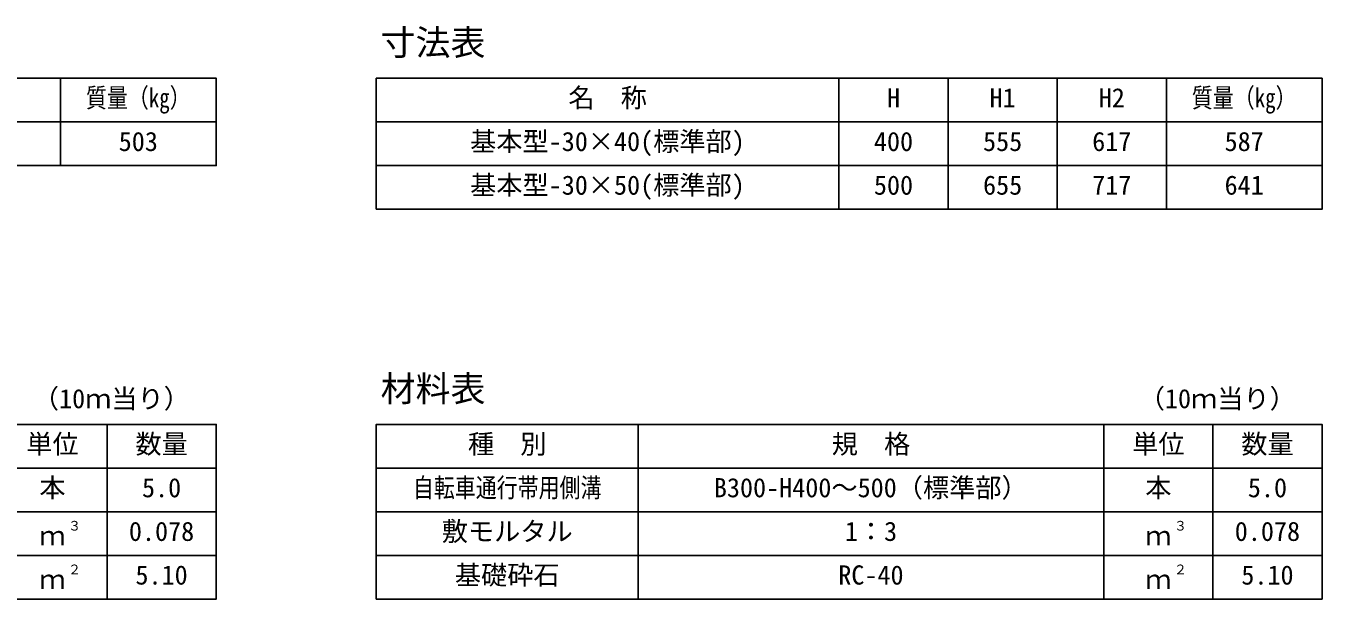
# Model space of a CAD drawing. Units: millimetres, scale not verified. Extents: x -12600 to 12600, y -5940 to 5940.
# Drawn here: x -10764 to -8538, y -4189 to -3204 of the extents above; entities that cross this region are included whole.
import ezdxf
from ezdxf.enums import TextEntityAlignment as Align

# ---------------------------------------------------------------- set-up
doc = ezdxf.new("R2010")
doc.units = ezdxf.units.MM
doc.header["$LTSCALE"] = 40
for name, color, linetype, lineweight in [('0-3_HYO', 3, 'Continuous', 25), ('0-4_HYO2', 4, 'Continuous', 25), ('0-7_TXT', 7, 'Continuous', 25)]:
    doc.layers.add(name, color=color, linetype=linetype, lineweight=lineweight)
doc.styles.add('ＭＳ ゴシック', font='')
doc.styles.get('ＭＳ ゴシック').set_extended_font_data('MS Gothic')

msp = doc.modelspace()

# ---------------------------------------------------------------- linework, layer by layer
at = {"layer": '0-3_HYO'}
for p, q in [((-10705, -3293.87), (-10705, -3443.87)), ((-9367.5, -3293.87), (-9367.5, -3518.87)), ((-9180, -3293.87), (-9180, -3518.87)), ((-8992.5, -3293.87), (-8992.5, -3518.87)), ((-8805, -3293.87), (-8805, -3518.87)), ((-12062.5, -3368.87), (-10437.5, -3368.87)), ((-10162.5, -3368.87), (-8537.5, -3368.87)), ((-10625, -3888.65), (-10625, -4188.65)), ((-9712.5, -3888.65), (-9712.5, -4188.65)), ((-8912.5, -3888.65), (-8912.5, -4188.65)), ((-8725, -3888.65), (-8725, -4188.65)), ((-12062.5, -3963.65), (-10437.5, -3963.65)), ((-10162.5, -3963.65), (-8537.5, -3963.65))]:
    msp.add_line(p, q, dxfattribs=at)
for points in [[(-12062.5, -3443.87), (-10437.5, -3443.87), (-10437.5, -3293.87), (-12062.5, -3293.87)], [(-10162.5, -3518.87), (-8537.5, -3518.87), (-8537.5, -3293.87), (-10162.5, -3293.87)], [(-12062.5, -4188.65), (-10437.5, -4188.65), (-10437.5, -3888.65), (-12062.5, -3888.65)], [(-10162.5, -4188.65), (-8537.5, -4188.65), (-8537.5, -3888.65), (-10162.5, -3888.65)]]:
    msp.add_lwpolyline(points, close=True, dxfattribs=at)
at = {"layer": '0-4_HYO2'}
for p, q in [((-10162.5, -3443.87), (-8537.5, -3443.87)), ((-12062.5, -4038.65), (-10437.5, -4038.65)), ((-10162.5, -4038.65), (-8537.5, -4038.65)), ((-12062.5, -4113.65), (-10437.5, -4113.65)), ((-10162.5, -4113.65), (-8537.5, -4113.65))]:
    msp.add_line(p, q, dxfattribs=at)

# ---------------------------------------------------------------- texts
at = {"layer": '0-7_TXT', "style": 'ＭＳ ゴシック'}
for s, height, p in [('寸法表', 43.99, (-10155, -3267.62)), ('名\u3000称', 32.99, (-9832.5, -3353.87)), ('H', 32.99, (-9285, -3353.87)), ('H1', 32.99, (-9108.75, -3353.87)), ('H2', 32.99, (-8921.25, -3353.87)), ('基本型-30×40(標準部)', 32.99, (-10001.25, -3428.87)), ('503', 32.99, (-10605, -3428.87)), ('400', 32.99, (-9307.5, -3428.87)), ('555', 32.99, (-9120, -3428.87)), ('617', 32.99, (-8932.5, -3428.87)), ('587', 32.99, (-8705, -3428.87)), ('基本型-30×50(標準部)', 32.99, (-10001.25, -3503.87)), ('500', 32.99, (-9307.5, -3503.87)), ('655', 32.99, (-9120, -3503.87)), ('717', 32.99, (-8932.5, -3503.87)), ('641', 32.99, (-8705, -3503.87)), ('材料表', 43.99, (-10155, -3862.4)), ('（10ｍ当り）', 32.99, (-10752.5, -3870.65)), ('（10ｍ当り）', 32.99, (-8852.5, -3870.65)), ('単位', 32.99, (-10763.75, -3948.65)), ('数量', 32.99, (-10576.25, -3948.65)), ('種\u3000別', 32.99, (-10005, -3948.65)), ('規\u3000格', 32.99, (-9380, -3948.65)), ('単位', 32.99, (-8863.75, -3948.65)), ('数量', 32.99, (-8676.25, -3948.65)), ('本', 32.99, (-10741.25, -4023.65)), ('5.0', 32.99, (-10565, -4023.65)), ('B300-H400～500（標準部）', 32.99, (-9582.5, -4023.65)), ('本', 32.99, (-8841.25, -4023.65)), ('5.0', 32.99, (-8665, -4023.65)), ('敷モルタル', 32.99, (-10050, -4098.65)), ('ｍ', 32.99, (-10741.25, -4106.15)), ('３', 16.5, (-10692.09, -4075.87)), ('0.078', 32.99, (-10587.5, -4098.65)), ('1：3', 32.99, (-9357.5, -4098.65)), ('ｍ', 32.99, (-8841.25, -4106.15)), ('３', 16.5, (-8792.09, -4075.87)), ('0.078', 32.99, (-8687.5, -4098.65)), ('２', 16.5, (-10692.09, -4150.87)), ('5.10', 32.99, (-10576.25, -4173.65)), ('基礎砕石', 32.99, (-10027.5, -4173.65)), ('RC-40', 32.99, (-9368.75, -4173.65)), ('２', 16.5, (-8792.09, -4150.87)), ('5.10', 32.99, (-8676.25, -4173.65)), ('ｍ', 32.99, (-10741.25, -4181.15)), ('ｍ', 32.99, (-8841.25, -4181.15))]:
    msp.add_text(s, height=height, dxfattribs=at).set_placement(p, align=Align.BOTTOM_LEFT)
at = {"layer": '0-7_TXT', "style": 'ＭＳ ゴシック', "width": 0.8}
for s, p in [('質量（kg）', (-10661.25, -3353.87)), ('質量（kg）', (-8761.25, -3353.87)), ('自転車通行帯用側溝', (-10099.5, -4023.65))]:
    msp.add_text(s, height=32.99, dxfattribs=at).set_placement(p, align=Align.BOTTOM_LEFT)

doc.saveas('drawing.dxf')
